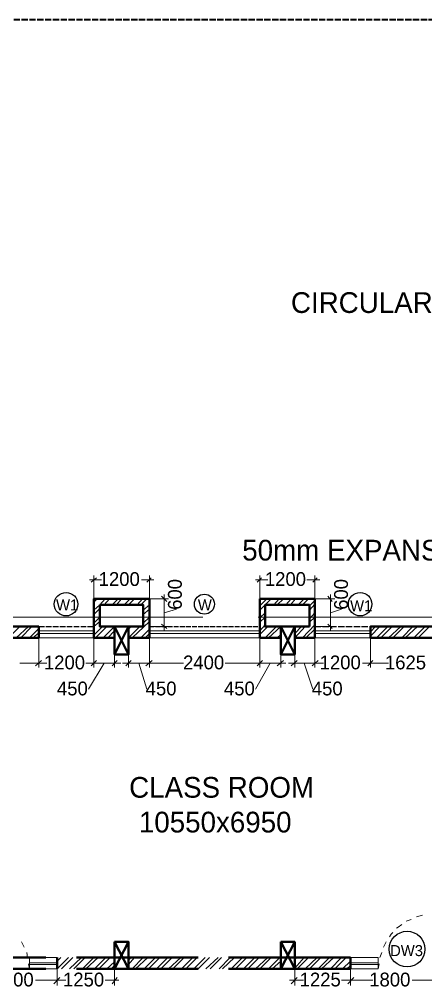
# Model space of a CAD drawing. Header units: millimetres. Extents: x 23593 to 241524, y 4405 to 182732.
# Drawn here: x 110247 to 119063, y 151012 to 172029 of the extents above; entities that cross this region are included whole.
import ezdxf

# ---------------------------------------------------------------- set-up
doc = ezdxf.new("R2010")
doc.units = ezdxf.units.MM
doc.linetypes.add('PDF_IMPORT', pattern=[1, 0.8, -0.2])
for name, color, linetype in [('PDF_0', 7, 'Continuous'), ('PDF_AR_DIMENSION', 7, 'Continuous'), ('PDF_DOOR WIN TEXT', 5, 'Continuous'), ('PDF_ST COLUMN', 1, 'Continuous'), ('PDF_Text', 7, 'Continuous'), ('PDF_wall', 7, 'Continuous')]:
    doc.layers.add(name, color=color, linetype=linetype)
for name, color, linetype, true_color in [('PDF_AR_DOOR', 7, 'Continuous', 0x723939), ('PDF_AR_HATCH', 7, 'Continuous', 0x767676), ('PDF_AR_WINDOW', 7, 'Continuous', 0x00a5dd), ('PDF_exp gap', 7, 'Continuous', 0xdd006e)]:
    doc.layers.add(name, color=color, linetype=linetype, true_color=true_color)
doc.styles.add('PDF Century Gothic', font='GOTHIC.TTF')

msp = doc.modelspace()

# ---------------------------------------------------------------- linework, layer by layer
at = {"layer": 'PDF_0', "lineweight": 13}
for points in [[(111917, 159892), (111804, 159797)], [(113012, 159797), (113106, 159892)], [(115504, 159892), (115409, 159797)], [(116617, 159797), (116712, 159892)], [(113333, 159495), (113446, 159382)], [(116938, 159495), (117033, 159382)], [(113446, 158797), (113333, 158891)], [(117033, 158797), (116938, 158891)], [(112370, 158098), (112257, 157985)], [(112559, 157985), (112672, 158098)], [(115976, 158098), (115843, 157985)], [(116145, 157985), (116278, 158098)], [(112257, 151076), (112370, 151208)], [(116278, 151208), (116145, 151076)]]:
    msp.add_lwpolyline(points, dxfattribs=at)
at = {"layer": 'PDF_0', "color": 1, "linetype": 'PDF_IMPORT', "lineweight": 25, "ltscale": 151.013034}
msp.add_lwpolyline([(110671, 158834), (111860, 158834)], dxfattribs=at)
at = {"layer": 'PDF_0', "color": 1, "linetype": 'PDF_IMPORT', "lineweight": 25, "ltscale": 132.136405}
msp.add_lwpolyline([(113069, 158834), (115466, 158834)], dxfattribs=at)
at = {"layer": 'PDF_0', "color": 1, "linetype": 'PDF_IMPORT', "lineweight": 25, "ltscale": 169.889663}
msp.add_lwpolyline([(116655, 158834), (117863, 158834)], dxfattribs=at)
at = {"layer": 'PDF_0', "lineweight": 13}
for points in [[(110596, 157985), (110728, 158098)], [(111917, 158098), (111804, 157985)], [(112993, 157985), (113125, 158098)], [(115523, 158098), (115409, 157985)], [(116599, 157985), (116731, 158098)], [(117807, 157985), (117920, 158098)], [(110992, 151076), (111124, 151208)], [(117372, 151076), (117505, 151208)]]:
    msp.add_lwpolyline(points, close=True, dxfattribs=at)
at = {"layer": 'PDF_AR_DIMENSION', "lineweight": 13}
for points in [[(111860, 159438), (111860, 159948)], [(113069, 159948), (113069, 159438), (113484, 159438)], [(115466, 159438), (115466, 159948)], [(116655, 159948), (116655, 159438), (117089, 159438)], [(111766, 159854), (112030, 159854)], [(113163, 159854), (112899, 159854)], [(115372, 159854), (115636, 159854)], [(116768, 159854), (116485, 159854)], [(113389, 159533), (113389, 159438), (113389, 158834), (113389, 158740)], [(116995, 159533), (116995, 159438), (116995, 158834), (116995, 158740)], [(113654, 159212), (113389, 159136)], [(117240, 159212), (116995, 159136)], [(113069, 158834), (113484, 158834)], [(116655, 158834), (117089, 158834)], [(115919, 158532), (115919, 157947)], [(112314, 158230), (112314, 157947)], [(112616, 158230), (112616, 157947)], [(116221, 158230), (116221, 157947)], [(110766, 158042), (110256, 158042)], [(110558, 158042), (110841, 158042)], [(111955, 158042), (111691, 158042)], [(111747, 157475), (112087, 158042)], [(112446, 158042), (112314, 158042), (111860, 158042), (111747, 158042)], [(113182, 158042), (113069, 158042), (112616, 158042), (112483, 158042)], [(113012, 157475), (112842, 158042)], [(112955, 158042), (113805, 158042)], [(115560, 158042), (114711, 158042)], [(116032, 158042), (115919, 158042), (115466, 158042), (115334, 158042)], [(115372, 157475), (115692, 158042)], [(116787, 158042), (116655, 158042), (116221, 158042), (116089, 158042)], [(116617, 157475), (116429, 158042)], [(116561, 158042), (116844, 158042)], [(117958, 158042), (117693, 158042)], [(117769, 158042), (118260, 158042)], [(112314, 151397), (112314, 151038)], [(116221, 151397), (116221, 151038)], [(111162, 151152), (110596, 151152)], [(110954, 151152), (111256, 151152)], [(112408, 151152), (112106, 151152)], [(116108, 151152), (116410, 151152)], [(117542, 151152), (117240, 151152)], [(117335, 151152), (117920, 151152)], [(119336, 151152), (118769, 151152)]]:
    msp.add_lwpolyline(points, dxfattribs=at)
for points in [[(111860, 157947), (111860, 158683)], [(115466, 157947), (115466, 158683)], [(110671, 157947), (110671, 158589)], [(113069, 157947), (113069, 158589)], [(116655, 157947), (116655, 158589)], [(117863, 157947), (117863, 158589)], [(111068, 151038), (111068, 151397)], [(117429, 151038), (117429, 151397)]]:
    msp.add_lwpolyline(points, close=True, dxfattribs=at)
at = {"layer": 'PDF_AR_DOOR', "lineweight": 20}
for points in [[(118637, 152435), (118750, 152473)], [(118864, 152530), (118996, 152567)], [(118279, 152095), (118316, 152152), (118354, 152190)], [(118430, 152284), (118467, 152303), (118543, 152360)], [(110350, 151869), (110294, 151982)], [(118146, 151869), (118203, 151982)], [(110426, 151642), (110407, 151756)], [(118071, 151642), (118109, 151756)], [(110464, 151397), (110445, 151510)], [(118033, 151397), (118052, 151510)]]:
    msp.add_lwpolyline(points, dxfattribs=at)
at = {"layer": 'PDF_AR_HATCH', "lineweight": 5}
for points in [[(111860, 159193), (111993, 159306), (112106, 159438)], [(111860, 159363), (111936, 159438)], [(112087, 159306), (112200, 159438)], [(112257, 159306), (112389, 159438)], [(112351, 159306), (112465, 159438)], [(112521, 159306), (112653, 159438)], [(112616, 159306), (112748, 159438)], [(112804, 159306), (112918, 159438)], [(112880, 159306), (113012, 159438)], [(115466, 159287), (115617, 159438)], [(115466, 159193), (115711, 159438)], [(115768, 159306), (115881, 159438)], [(115843, 159306), (115976, 159438)], [(116032, 159306), (116145, 159438)], [(116127, 159306), (116240, 159438)], [(116296, 159306), (116429, 159438)], [(116391, 159306), (116523, 159438)], [(116542, 159287), (116655, 159401)], [(116542, 159193), (116655, 159325)], [(111860, 159099), (111993, 159231)], [(112936, 159193), (113069, 159306)], [(112936, 159099), (113069, 159212)], [(115466, 159023), (115579, 159136)], [(116542, 159004), (116655, 159136)], [(111860, 158910), (111993, 159042)], [(111860, 158834), (111993, 158948)], [(112691, 158589), (113069, 158948)], [(112936, 158910), (113069, 159042)], [(115466, 158929), (115579, 159042)], [(116542, 158929), (116655, 159042)], [(110011, 158589), (110256, 158834)], [(110180, 158589), (110445, 158834)], [(110275, 158589), (110520, 158834)], [(110464, 158589), (110671, 158797)], [(110539, 158589), (110671, 158702)], [(111860, 158646), (112049, 158834)], [(111898, 158589), (112144, 158834)], [(112068, 158589), (112314, 158834)], [(112163, 158589), (112314, 158740)], [(112314, 158834), (112314, 158834)], [(112408, 158834), (112408, 158834)], [(112597, 158834), (112597, 158834)], [(112616, 158589), (112861, 158834)], [(112616, 158778), (112672, 158834)], [(112880, 158589), (113069, 158778)], [(112974, 158589), (113069, 158683)], [(115466, 158740), (115579, 158872)], [(115466, 158665), (115636, 158834)], [(115579, 158589), (115825, 158834)], [(115655, 158589), (115919, 158834)], [(115919, 158834), (115919, 158834)], [(116089, 158834), (116089, 158834)], [(116183, 158834), (116183, 158834)], [(116221, 158683), (116372, 158834)], [(116221, 158589), (116448, 158834)], [(116391, 158589), (116655, 158872)], [(116466, 158589), (116655, 158778)], [(117863, 158721), (117977, 158834)], [(117863, 158627), (118071, 158834)], [(117995, 158589), (118241, 158834)], [(118090, 158589), (118335, 158834)], [(118260, 158589), (118524, 158834)], [(118354, 158589), (118599, 158834)], [(118543, 158589), (118788, 158834)], [(118618, 158589), (118883, 158834)], [(118807, 158589), (119052, 158834)], [(118901, 158589), (119147, 158834)], [(115843, 158589), (115919, 158665)], [(116655, 158589), (116655, 158608)], [(111068, 151397), (111313, 151642)], [(111068, 151567), (111143, 151642)], [(111162, 151397), (111407, 151642)], [(111332, 151397), (111596, 151642)], [(111426, 151397), (111672, 151642)], [(111615, 151397), (111860, 151642)], [(111691, 151397), (111955, 151642)], [(111879, 151397), (112125, 151642)], [(111974, 151397), (112219, 151642)], [(112144, 151397), (112314, 151548)], [(112616, 151586), (112672, 151642)], [(112616, 151491), (112748, 151642)], [(112691, 151397), (112936, 151642)], [(112767, 151397), (113031, 151642)], [(112955, 151397), (113201, 151642)], [(113050, 151397), (113295, 151642)], [(113220, 151397), (113465, 151642)], [(113314, 151397), (113559, 151642)], [(113484, 151397), (113748, 151642)], [(113578, 151397), (113824, 151642)], [(113767, 151397), (114012, 151642)], [(113861, 151397), (114107, 151642)], [(114031, 151397), (114277, 151642)], [(114126, 151397), (114371, 151642)], [(114296, 151397), (114560, 151642)], [(114390, 151397), (114635, 151642)], [(114579, 151397), (114824, 151642)], [(114654, 151397), (114918, 151642)], [(114843, 151397), (115088, 151642)], [(114937, 151397), (115183, 151642)], [(115107, 151397), (115353, 151642)], [(115202, 151397), (115447, 151642)], [(115372, 151397), (115636, 151642)], [(115466, 151397), (115711, 151642)], [(115655, 151397), (115900, 151642)], [(115730, 151397), (115919, 151567)], [(116221, 151416), (116429, 151642)], [(116221, 151586), (116259, 151642)], [(116278, 151397), (116523, 151642)], [(116448, 151397), (116712, 151642)], [(116542, 151397), (116787, 151642)], [(116731, 151397), (116976, 151642)], [(116806, 151397), (117070, 151642)], [(116995, 151397), (117240, 151642)], [(117089, 151397), (117335, 151642)], [(117259, 151397), (117429, 151567)], [(112238, 151397), (112314, 151473)], [(117354, 151397), (117429, 151473)]]:
    msp.add_lwpolyline(points, dxfattribs=at)
at = {"layer": 'PDF_AR_WINDOW', "color": 2, "linetype": 'PDF_IMPORT', "lineweight": 20, "ltscale": 6002.76811}
msp.add_lwpolyline([(85414, 159042), (121506, 159042)], dxfattribs=at)
at = {"layer": 'PDF_AR_WINDOW', "lineweight": 20}
for points in [[(110671, 158740), (111860, 158740)], [(110671, 158683), (111860, 158683)], [(113069, 158740), (115466, 158740)], [(113069, 158683), (115466, 158683)], [(116655, 158740), (117863, 158740)], [(116655, 158683), (117863, 158683)], [(111068, 151529), (110464, 151529)], [(111068, 151491), (110464, 151491)], [(117429, 151529), (118033, 151529)], [(117429, 151491), (118033, 151491)]]:
    msp.add_lwpolyline(points, dxfattribs=at)
at = {"layer": 'PDF_AR_WINDOW', "color": 2, "lineweight": 20}
for points in [[(110671, 158589), (111860, 158589)], [(113069, 158589), (115466, 158589)], [(116655, 158589), (117863, 158589)], [(111068, 151397), (110464, 151397), (110464, 151642), (111068, 151642)], [(117429, 151397), (118033, 151397), (118033, 151642), (117429, 151642)]]:
    msp.add_lwpolyline(points, dxfattribs=at)
at = {"layer": 'PDF_DOOR WIN TEXT', "lineweight": 25}
for centre, radius in [((111260, 159322), 255), ((114262, 159322), 217), ((117641, 159322), 255), ((118660, 151828), 387)]:
    msp.add_circle(centre, radius, dxfattribs=at)
at = {"layer": 'PDF_exp gap', "color": 3, "linetype": 'PDF_IMPORT', "lineweight": 35, "ltscale": 169.889663}
msp.add_lwpolyline([(73428, 170330), (73428, 172029), (133493, 172029), (133493, 170330)], dxfattribs=at)
at = {"layer": 'PDF_ST COLUMN', "color": 6, "lineweight": 40}
for points in [[(112314, 158834), (112616, 158834), (112616, 158230), (112314, 158230)], [(115919, 158834), (116221, 158834), (116221, 158230), (115919, 158230)], [(112314, 151982), (112616, 151982), (112616, 151397), (112314, 151397)], [(115919, 151982), (116221, 151982), (116221, 151397), (115919, 151397)]]:
    msp.add_lwpolyline(points, close=True, dxfattribs=at)
for points in [[(112314, 158230), (112616, 158834)], [(112616, 158230), (112314, 158834)], [(115919, 158230), (116221, 158834)], [(116221, 158230), (115919, 158834)], [(112314, 151397), (112616, 151982)], [(112616, 151397), (112314, 151982)], [(115919, 151397), (116221, 151982)], [(116221, 151397), (115919, 151982)]]:
    msp.add_lwpolyline(points, dxfattribs=at)
at = {"layer": 'PDF_wall', "lineweight": 40}
for points in [[(112616, 158589), (113069, 158589), (113069, 159438), (111860, 159438), (111860, 158589), (112314, 158589)], [(116221, 158589), (116655, 158589), (116655, 159438), (115466, 159438), (115466, 158589), (115919, 158589)], [(110671, 158834), (110671, 158589)], [(119487, 158834), (117863, 158834), (117863, 158589), (119487, 158589)], [(111068, 151397), (111068, 151642)], [(117429, 151397), (117429, 151642)]]:
    msp.add_lwpolyline(points, dxfattribs=at)
for points in [[(112936, 158834), (112936, 159306), (111993, 159306), (111993, 158834)], [(116542, 158834), (116542, 159306), (115579, 159306), (115579, 158834)]]:
    msp.add_lwpolyline(points, close=True, dxfattribs=at)
at = {"layer": 'PDF_wall', "linetype": 'PDF_IMPORT', "lineweight": 40, "ltscale": 1661.143376}
for points in [[(101195, 158834), (110671, 158834)], [(104668, 158589), (110671, 158589)]]:
    msp.add_lwpolyline(points, dxfattribs=at)
at = {"layer": 'PDF_wall', "linetype": 'PDF_IMPORT', "lineweight": 40, "ltscale": 3303.410123}
for points in [[(117429, 151642), (87434, 151642)], [(117429, 151397), (87434, 151397)]]:
    msp.add_lwpolyline(points, dxfattribs=at)

# ---------------------------------------------------------------- texts
at = {"layer": 'PDF_Text', "color": 232, "true_color": 0xdd006e, "char_height": 450.01, "attachment_point": 4, "style": 'PDF Century Gothic'}
for s, insert in [('CIRCULAR VENTILATOR', (116140, 165872)), ('50mm EXPANSION JOINT', (115083, 160492))]:
    msp.add_mtext(s, dxfattribs=dict(at, insert=insert))
at = {"layer": 'PDF_Text', "attachment_point": 4, "style": 'PDF Century Gothic'}
for s, insert, char_height in [('1200', (111968, 159866), 300), ('1200', (115574, 159866), 300), ('1200', (110779, 158054), 300), ('2400', (113799, 158054), 300), ('1200', (116763, 158054), 300), ('1625', (118179, 158054), 300), ('450', (111062, 157488), 300), ('450', (112988, 157488), 300), ('450', (114686, 157488), 300), ('450', (116593, 157488), 300), ('CLASS ROOM', (112629, 155339), 450), ('10550x6950', (112840, 154584), 450), ('1800', (109665, 151164), 300), ('1250', (111194, 151164), 300), ('1225', (116329, 151164), 300), ('1800', (117839, 151164), 300)]:
    msp.add_mtext(s, dxfattribs=dict(at, insert=insert, char_height=char_height))
at = {"layer": 'PDF_Text', "char_height": 300, "attachment_point": 4, "rotation": 90, "style": 'PDF Century Gothic'}
for insert in [(113623, 159199), (117229, 159199)]:
    msp.add_mtext('600', dxfattribs=dict(at, insert=insert))
at = {"layer": 'PDF_Text', "color": 5, "char_height": 240, "attachment_point": 4, "style": 'PDF Century Gothic'}
for s, insert in [('W1', (111043, 159306)), ('W', (114120, 159306)), ('W1', (117424, 159287)), ('DW3', (118292, 151793))]:
    msp.add_mtext(s, dxfattribs=dict(at, insert=insert))

doc.saveas('drawing.dxf')
